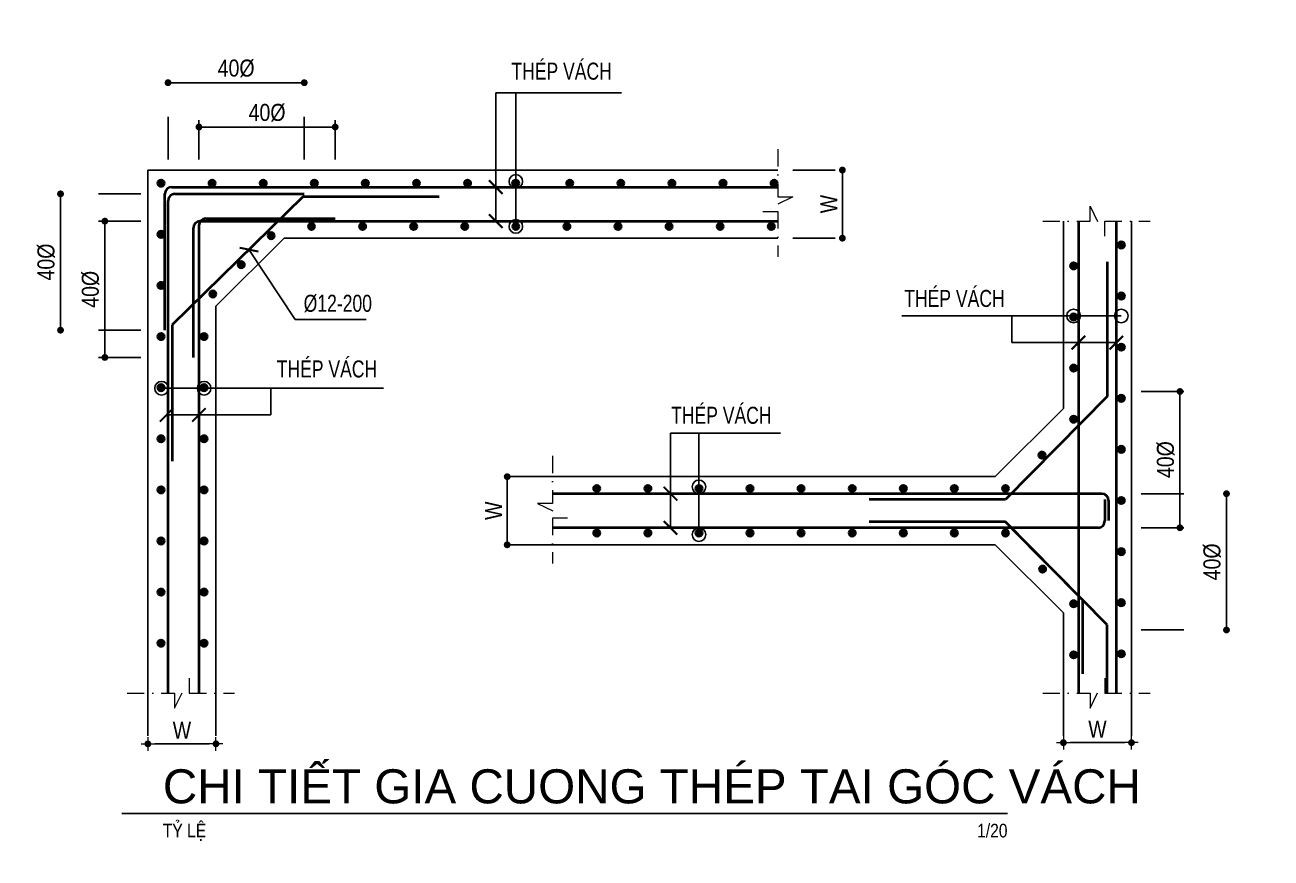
# Model space of a CAD drawing. Header units: millimetres. Extents: x -3021235 to -2791292, y 574414 to 656108.
# Drawn here: x -2989992 to -2986333, y 643182 to 645627 of the extents above; entities that cross this region are included whole.
import ezdxf
from ezdxf.enums import TextEntityAlignment as Align
from ezdxf.xclip import XClip

# ---------------------------------------------------------------- set-up
doc = ezdxf.new("R2010")
doc.units = ezdxf.units.MM
doc.header["$LTSCALE"] = 100
doc.header["$MEASUREMENT"] = 0
for name, pattern in [('A8-Chi tiet ramp doc$0$Grid Level$0$Center101', [13, 10, -1, 1, -1]), ('DASHDOT', [1, 0.5, -0.25, 0, -0.25]), ('HIDDEN5', [2.8375, 1.25, -1.5875])]:
    doc.linetypes.add(name, pattern=pattern)
doc.layers.get('0').update_dxf_attribs({"lineweight": 9})
doc.layers.get('Defpoints').update_dxf_attribs({"color": 254, "lineweight": 0})
for name, color, linetype, lineweight in [("'S_Concrete_Cont_2 Normal", 2, 'Continuous', 25), ("'S_General_Dim_1", 1, 'Continuous', 18), ("'S_General_Hatch_8", 252, 'Continuous', 9), ("'S_General_Text_2_Normal", 2, 'Continuous', 25), ("'S_Reinfor_Cont_3_Stirrup", 3, 'Continuous', 35), ("'S_Reinfor_Cont_4_Slab", 4, 'Continuous', 40), ('CHG_XX_Cot_Ham 1$0$Ap0311_H', 8, 'Continuous', 15), ('CHG_XX_Cot_Ham 2$0$NS-Pier-H2', 150, 'Continuous', 13), ('CHG_XX_Damsan_Ham 1$0$DGIONG', 4, 'Continuous', 13), ('CHG_XX_Damsan_Ham 2$0$CHG_XX_Damsan_Ham 2$0$DBAO', 3, 'Continuous', 13), ('CHG_XX_Damsan_Ham 2$0$HATCH', 154, 'Continuous', 9), ('X_General1D1_L', 1, 'DASHDOT', 18)]:
    doc.layers.add(name, color=color, linetype=linetype, lineweight=lineweight)
for name, color, linetype in [('A14-Chi Tiet Be Nuoc SH+PCCC$0$CHI TIET RAMP DOC$0$Title Line', 24, 'Continuous'), ('A14-Chi Tiet Be Nuoc SH+PCCC$0$CHI TIET RAMP DOC$0$Title Text', 1, 'Continuous'), ('A8-Chi tiet ramp doc$0$Grid Level$0$Podium Grid Line', 251, 'A8-Chi tiet ramp doc$0$Grid Level$0$Center101')]:
    doc.layers.add(name, color=color, linetype=linetype)
doc.styles.add('A14-Chi Tiet Be Nuoc SH+PCCC$0$CHI TIET RAMP DOC$0$VNI-HelveC', font='VHELVCN_0.TTF')
doc.styles.add('A14-Chi Tiet Be Nuoc SH+PCCC$0$CHI TIET RAMP DOC$0$VNI-HelveCB', font='VHELVCB_0.TTF')
doc.styles.add('ARIAL', font='ARIALN.TTF')
doc.styles.add('Arial_C', font='arial.ttf')
doc.styles.get("Standard").update_dxf_attribs({"font": 'arial.ttf'})
doc.dimstyles.new('RHE_20', dxfattribs={"dimscale": 20, "dimtxt": 2.5, "dimasz": 1, "dimexe": 0, "dimexo": 0, "dimgap": 0.75, "dimtad": 1, "dimdec": 0, "dimzin": 9, "dimdsep": 46, "dimtxsty": 'ARIAL', "dimblk1": 'DIMDOT', "dimblk2": 'DIMDOT', "dimsah": 1, "dimcen": 2, "dimdle": 3, "dimclre": 8, "dimclrt": 2, "dimadec": 0, "dimazin": 0, "dimtfac": 1, "dimtdec": 0, "dimtix": 1, "dimtmove": 2, "dimatfit": 3, "dimldrblk": 'DIMPIJL', "dimfxl": 1, "dimtvp": 1.8, "dimtolj": 1, "dimtzin": 0, "dimarcsym": 0})
doc.dimstyles.new('RHE_20$0', dxfattribs={"dimscale": 20, "dimtxt": 2.5, "dimasz": 1, "dimexe": 1, "dimexo": 0, "dimgap": 0.75, "dimtad": 1, "dimdec": 0, "dimrnd": 5, "dimzin": 9, "dimdsep": 46, "dimtxsty": 'Standard', "dimblk": 'DOT', "dimcen": 2, "dimdle": 3, "dimclre": 8, "dimclrt": 2, "dimadec": 0, "dimazin": 0, "dimtfac": 1, "dimtdec": 0, "dimtix": 1, "dimtmove": 1, "dimatfit": 3, "dimldrblk": 'DOT', "dimfxl": 1, "dimtvp": 1.8, "dimtolj": 1, "dimtzin": 0, "dimarcsym": 1})

# ---------------------------------------------------------------- blocks, each defined once
blk = doc.blocks.new('CHG_XX_Cot_Ham 2')
at = {"layer": 'CHG_XX_Cot_Ham 2$0$NS-Pier-H2'}
h = blk.add_hatch(color=256, dxfattribs=at)
h.dxf.hatch_style = 1
h.paths.add_polyline_path([(99639.2, 163400), (-10900, 163400), (-10900, 85450), (-300, 85450), (-300, 84050), (32350, 84050), (32350, -9000), (103575.5, -9000), (106050, -6022), (106050, 158254.3)])
h.paths.add_polyline_path([(99533.7, 163100), (105750, 158110.4), (105750, 90450), (105650, 90450), (105750, 90450), (105750, 13850), (105750, 13722.3), (105750, -5913.6), (103434.7, -8700), (93599.8, -8700), (93299.8, -8700), (32650, -8700), (32650, 84350), (0, 84350), (0, 85750), (-10600, 85750), (-10600, 163100), (93600, 163100)], flags=16)
blk = doc.blocks.new('CHG_XX_Damsan_Ham 2', base_point=(3089255.9, -609981))
at = {"layer": 'CHG_XX_Damsan_Ham 2$0$CHG_XX_Damsan_Ham 2$0$DBAO'}
blk.add_blockref('CHG_XX_Cot_Ham 2', (0, 0), dxfattribs=at)
at = {"layer": 'CHG_XX_Damsan_Ham 2$0$HATCH'}
blk.add_blockref('CHG_XX_Cot_Ham 2', (0, 0), dxfattribs=at)
blk = doc.blocks.new('_Dot')
at = {"color": 0, "linetype": 'ByBlock', "lineweight": -2}
blk.add_line((-0.5, 0), (-1, 0), dxfattribs=at)
at = {"color": 0, "linetype": 'ByBlock', "const_width": 0.5}
blk.add_lwpolyline([(-0.25, 0, 1), (0.25, 0, 1)], format="xyb", close=True, dxfattribs=at)
blk = doc.blocks.new('*D161')
at = {"layer": "'S_General_Dim_1", "color": 8, "linetype": 'HIDDEN5', "lineweight": -2, "transparency": 16777216}
for p, q in [((-2989572.1, 645231.7), (-2989572.1, 645477.2)), ((-2989172.1, 645231.7), (-2989172.1, 645477.2))]:
    blk.add_line(p, q, dxfattribs=at)
at = {"layer": "'S_General_Dim_1", "color": 0, "lineweight": -2, "transparency": 16777216}
blk.add_line((-2989552.1, 645457.2), (-2989192.1, 645457.2), dxfattribs=at)
at = {"layer": 'Defpoints', "color": 0, "transparency": 16777216}
for p in [(-2989172.1, 645457.2), (-2989572.1, 645231.7), (-2989172.1, 645231.7)]:
    blk.add_point(p, dxfattribs=at)
at = {"layer": "'S_General_Dim_1", "color": 0, "lineweight": -2, "transparency": 16777216, "xscale": 20, "yscale": 20, "zscale": 20, "rotation": 180}
blk.add_blockref('_Dot', (-2989572.1, 645457.2), dxfattribs=at)
at = {"layer": "'S_General_Dim_1", "color": 0, "lineweight": -2, "transparency": 16777216, "xscale": 20, "yscale": 20, "zscale": 20}
blk.add_blockref('_Dot', (-2989172.1, 645457.2), dxfattribs=at)
at = {"layer": "'S_General_Dim_1", "color": 2, "transparency": 16777216, "insert": (-2989372.1, 645499.2), "char_height": 50, "attachment_point": 5, "style": 'ARIAL'}
blk.add_mtext('\\A1;40%%C', dxfattribs=at)
blk = doc.blocks.new('*D162')
at = {"layer": "'S_General_Dim_1", "color": 8, "linetype": 'HIDDEN5', "lineweight": -2, "transparency": 16777216}
for p, q in [((-2989481.3, 645231.7), (-2989481.3, 645347.1)), ((-2989081.3, 645231.7), (-2989081.3, 645347.1))]:
    blk.add_line(p, q, dxfattribs=at)
at = {"layer": "'S_General_Dim_1", "color": 0, "lineweight": -2, "transparency": 16777216}
blk.add_line((-2989461.3, 645327.1), (-2989101.3, 645327.1), dxfattribs=at)
at = {"layer": 'Defpoints', "color": 0, "transparency": 16777216}
for p in [(-2989081.3, 645327.1), (-2989481.3, 645231.7), (-2989081.3, 645231.7)]:
    blk.add_point(p, dxfattribs=at)
at = {"layer": "'S_General_Dim_1", "color": 0, "lineweight": -2, "transparency": 16777216, "xscale": 20, "yscale": 20, "zscale": 20, "rotation": 180}
blk.add_blockref('_Dot', (-2989481.3, 645327.1), dxfattribs=at)
at = {"layer": "'S_General_Dim_1", "color": 0, "lineweight": -2, "transparency": 16777216, "xscale": 20, "yscale": 20, "zscale": 20}
blk.add_blockref('_Dot', (-2989081.3, 645327.1), dxfattribs=at)
at = {"layer": "'S_General_Dim_1", "color": 2, "transparency": 16777216, "insert": (-2989281.3, 645369), "char_height": 50, "attachment_point": 5, "style": 'ARIAL'}
blk.add_mtext('\\A1;40%%C', dxfattribs=at)
blk = doc.blocks.new('*D163')
at = {"layer": "'S_General_Dim_1", "color": 8, "linetype": 'HIDDEN5', "lineweight": -2, "transparency": 16777216}
for p, q in [((-2989651.7, 645130.8), (-2989907.8, 645130.8)), ((-2989651.7, 644730.8), (-2989907.8, 644730.8))]:
    blk.add_line(p, q, dxfattribs=at)
at = {"layer": "'S_General_Dim_1", "color": 0, "lineweight": -2, "transparency": 16777216}
blk.add_line((-2989887.8, 645110.8), (-2989887.8, 644750.8), dxfattribs=at)
at = {"layer": 'Defpoints', "color": 0, "transparency": 16777216}
for p in [(-2989651.7, 645130.8), (-2989887.8, 644730.8), (-2989651.7, 644730.8)]:
    blk.add_point(p, dxfattribs=at)
at = {"layer": "'S_General_Dim_1", "color": 0, "lineweight": -2, "transparency": 16777216, "xscale": 20, "yscale": 20, "zscale": 20}
for p, rotation in [((-2989887.8, 645130.8), 90), ((-2989887.8, 644730.8), 270)]:
    blk.add_blockref('_Dot', p, dxfattribs=dict(at, rotation=rotation))
at = {"layer": "'S_General_Dim_1", "color": 2, "transparency": 16777216, "insert": (-2989929.7, 644930.8), "char_height": 50, "attachment_point": 5, "rotation": 90, "style": 'ARIAL'}
blk.add_mtext('\\A1;40%%C', dxfattribs=at)
blk = doc.blocks.new('*D164')
at = {"layer": "'S_General_Dim_1", "color": 8, "linetype": 'HIDDEN5', "lineweight": -2, "transparency": 16777216}
for p, q in [((-2989651.7, 645050.8), (-2989777.6, 645050.8)), ((-2989651.7, 644650.8), (-2989777.6, 644650.8))]:
    blk.add_line(p, q, dxfattribs=at)
at = {"layer": "'S_General_Dim_1", "color": 0, "lineweight": -2, "transparency": 16777216}
blk.add_line((-2989757.6, 645030.8), (-2989757.6, 644670.8), dxfattribs=at)
at = {"layer": 'Defpoints', "color": 0, "transparency": 16777216}
for p in [(-2989651.7, 645050.8), (-2989757.6, 644650.8), (-2989651.7, 644650.8)]:
    blk.add_point(p, dxfattribs=at)
at = {"layer": "'S_General_Dim_1", "color": 0, "lineweight": -2, "transparency": 16777216, "xscale": 20, "yscale": 20, "zscale": 20}
for p, rotation in [((-2989757.6, 645050.8), 90), ((-2989757.6, 644650.8), 270)]:
    blk.add_blockref('_Dot', p, dxfattribs=dict(at, rotation=rotation))
at = {"layer": "'S_General_Dim_1", "color": 2, "transparency": 16777216, "insert": (-2989799.5, 644850.8), "char_height": 50, "attachment_point": 5, "rotation": 90, "style": 'ARIAL'}
blk.add_mtext('\\A1;40%%C', dxfattribs=at)
blk = doc.blocks.new('*D165')
at = {"layer": "'S_General_Dim_1", "color": 8, "linetype": 'HIDDEN5', "lineweight": -2, "transparency": 16777216}
for p, q in [((-2987738, 645200.8), (-2987572.1, 645200.8)), ((-2987738, 645000.8), (-2987572.1, 645000.8))]:
    blk.add_line(p, q, dxfattribs=at)
at = {"layer": "'S_General_Dim_1", "color": 0, "lineweight": -2, "transparency": 16777216}
blk.add_line((-2987592.1, 645020.8), (-2987592.1, 645180.8), dxfattribs=at)
at = {"layer": 'Defpoints', "color": 0, "transparency": 16777216}
for p in [(-2987738, 645200.8), (-2987592.1, 645200.8), (-2987738, 645000.8)]:
    blk.add_point(p, dxfattribs=at)
at = {"layer": "'S_General_Dim_1", "color": 0, "lineweight": -2, "transparency": 16777216, "xscale": 20, "yscale": 20, "zscale": 20}
for p, rotation in [((-2987592.1, 645200.8), 90), ((-2987592.1, 645000.8), 270)]:
    blk.add_blockref('_Dot', p, dxfattribs=dict(at, rotation=rotation))
at = {"layer": "'S_General_Dim_1", "color": 2, "transparency": 16777216, "insert": (-2987632.1, 645100.8), "char_height": 50, "attachment_point": 5, "rotation": 90, "style": 'ARIAL'}
blk.add_mtext('\\A1;W', dxfattribs=at)
blk = doc.blocks.new('DIMDOT')
for p, q in [((0, -1), (0, 1)), ((1, 0), (-1, 0))]:
    blk.add_line(p, q)
at = {"const_width": 0.5}
blk.add_lwpolyline([(-0.25, 0, 1), (0.25, 0, 1)], format="xyb", close=True, dxfattribs=at)
blk = doc.blocks.new('*D166')
at = {"layer": "'S_General_Dim_1", "color": 8, "linetype": 'HIDDEN5', "lineweight": -2, "transparency": 16777216}
for p, q in [((-2989631.3, 643665.3), (-2989631.3, 643516.7)), ((-2989431.3, 643665.3), (-2989431.3, 643516.7))]:
    blk.add_line(p, q, dxfattribs=at)
at = {"layer": "'S_General_Dim_1", "color": 0, "lineweight": -2, "transparency": 16777216}
blk.add_line((-2989451.3, 643516.7), (-2989611.3, 643516.7), dxfattribs=at)
at = {"layer": 'Defpoints', "color": 0, "transparency": 16777216}
for p in [(-2989631.3, 643665.3), (-2989431.3, 643665.3), (-2989631.3, 643516.7)]:
    blk.add_point(p, dxfattribs=at)
at = {"layer": "'S_General_Dim_1", "color": 0, "lineweight": -2, "transparency": 16777216, "xscale": 20, "yscale": 20, "zscale": 20, "rotation": 180}
blk.add_blockref('DIMDOT', (-2989631.3, 643516.7), dxfattribs=at)
at = {"layer": "'S_General_Dim_1", "color": 0, "lineweight": -2, "transparency": 16777216, "xscale": 20, "yscale": 20, "zscale": 20}
blk.add_blockref('DIMDOT', (-2989431.3, 643516.7), dxfattribs=at)
at = {"layer": "'S_General_Dim_1", "color": 2, "transparency": 16777216, "insert": (-2989531.3, 643556.7), "char_height": 50, "attachment_point": 5, "style": 'ARIAL'}
blk.add_mtext('\\A1;W', dxfattribs=at)
blk = doc.blocks.new('DIMPIJL')
at = {"linetype": 'ByBlock'}
blk.add_solid([(-2.5, 0.42), (-2.5, -0.42), (0, 0)], dxfattribs=at)
blk = doc.blocks.new('*D167')
at = {"layer": "'S_General_Dim_1", "color": 8, "linetype": 'HIDDEN5', "lineweight": -2, "transparency": 16777216}
for p, q in [((-2986943.2, 643665.3), (-2986943.2, 643520.2)), ((-2986743.2, 643665.3), (-2986743.2, 643520.2))]:
    blk.add_line(p, q, dxfattribs=at)
at = {"layer": "'S_General_Dim_1", "color": 0, "lineweight": -2, "transparency": 16777216}
blk.add_line((-2986763.2, 643520.2), (-2986923.2, 643520.2), dxfattribs=at)
at = {"layer": 'Defpoints', "color": 0, "transparency": 16777216}
for p in [(-2986943.2, 643665.3), (-2986743.2, 643665.3), (-2986943.2, 643520.2)]:
    blk.add_point(p, dxfattribs=at)
at = {"layer": "'S_General_Dim_1", "color": 0, "lineweight": -2, "transparency": 16777216, "xscale": 20, "yscale": 20, "zscale": 20, "rotation": 180}
blk.add_blockref('DIMDOT', (-2986943.2, 643520.2), dxfattribs=at)
at = {"layer": "'S_General_Dim_1", "color": 0, "lineweight": -2, "transparency": 16777216, "xscale": 20, "yscale": 20, "zscale": 20}
blk.add_blockref('DIMDOT', (-2986743.2, 643520.2), dxfattribs=at)
at = {"layer": "'S_General_Dim_1", "color": 2, "transparency": 16777216, "insert": (-2986843.2, 643560.2), "char_height": 50, "attachment_point": 5, "style": 'ARIAL'}
blk.add_mtext('\\A1;W', dxfattribs=at)
blk = doc.blocks.new('*D168')
at = {"layer": "'S_General_Dim_1", "color": 8, "linetype": 'HIDDEN5', "lineweight": -2, "transparency": 16777216}
for p, q in [((-2988443.2, 644300.9), (-2988596.2, 644300.9)), ((-2988443.2, 644100.9), (-2988596.2, 644100.9))]:
    blk.add_line(p, q, dxfattribs=at)
at = {"layer": "'S_General_Dim_1", "color": 0, "lineweight": -2, "transparency": 16777216}
blk.add_line((-2988576.2, 644120.9), (-2988576.2, 644280.9), dxfattribs=at)
at = {"layer": 'Defpoints', "color": 0, "transparency": 16777216}
for p in [(-2988576.2, 644300.9), (-2988443.2, 644300.9), (-2988443.2, 644100.9)]:
    blk.add_point(p, dxfattribs=at)
at = {"layer": "'S_General_Dim_1", "color": 0, "lineweight": -2, "transparency": 16777216, "xscale": 20, "yscale": 20, "zscale": 20}
for p, rotation in [((-2988576.2, 644300.9), 90), ((-2988576.2, 644100.9), 270)]:
    blk.add_blockref('_Dot', p, dxfattribs=dict(at, rotation=rotation))
at = {"layer": "'S_General_Dim_1", "color": 2, "transparency": 16777216, "insert": (-2988616.2, 644200.9), "char_height": 50, "attachment_point": 5, "rotation": 90, "style": 'ARIAL'}
blk.add_mtext('\\A1;W', dxfattribs=at)
blk = doc.blocks.new('*D169')
at = {"layer": "'S_General_Dim_1", "color": 8, "linetype": 'HIDDEN5', "lineweight": -2, "transparency": 16777216}
for p, q in [((-2986714.6, 644550.9), (-2986580.9, 644550.9)), ((-2986714.6, 644150.9), (-2986580.9, 644150.9))]:
    blk.add_line(p, q, dxfattribs=at)
at = {"layer": "'S_General_Dim_1", "color": 0, "lineweight": -2, "transparency": 16777216}
blk.add_line((-2986600.9, 644530.9), (-2986600.9, 644170.9), dxfattribs=at)
at = {"layer": 'Defpoints', "color": 0, "transparency": 16777216}
for p in [(-2986714.6, 644550.9), (-2986714.6, 644150.9), (-2986600.9, 644150.9)]:
    blk.add_point(p, dxfattribs=at)
at = {"layer": "'S_General_Dim_1", "color": 0, "lineweight": -2, "transparency": 16777216, "xscale": 20, "yscale": 20, "zscale": 20}
for p, rotation in [((-2986600.9, 644550.9), 90), ((-2986600.9, 644150.9), 270)]:
    blk.add_blockref('_Dot', p, dxfattribs=dict(at, rotation=rotation))
at = {"layer": "'S_General_Dim_1", "color": 2, "transparency": 16777216, "insert": (-2986642.8, 644350.9), "char_height": 50, "attachment_point": 5, "rotation": 90, "style": 'ARIAL'}
blk.add_mtext('\\A1;40%%C', dxfattribs=at)
blk = doc.blocks.new('*D170')
at = {"layer": "'S_General_Dim_1", "color": 8, "linetype": 'HIDDEN5', "lineweight": -2, "transparency": 16777216}
for p, q in [((-2986714.6, 644250.9), (-2986444.3, 644250.9)), ((-2986714.6, 643850.9), (-2986444.3, 643850.9))]:
    blk.add_line(p, q, dxfattribs=at)
at = {"layer": "'S_General_Dim_1", "color": 0, "lineweight": -2, "transparency": 16777216}
blk.add_line((-2986464.3, 644230.9), (-2986464.3, 643870.9), dxfattribs=at)
at = {"layer": 'Defpoints', "color": 0, "transparency": 16777216}
for p in [(-2986714.6, 644250.9), (-2986714.6, 643850.9), (-2986464.3, 643850.9)]:
    blk.add_point(p, dxfattribs=at)
at = {"layer": "'S_General_Dim_1", "color": 0, "lineweight": -2, "transparency": 16777216, "xscale": 20, "yscale": 20, "zscale": 20}
for p, rotation in [((-2986464.3, 644250.9), 90), ((-2986464.3, 643850.9), 270)]:
    blk.add_blockref('_Dot', p, dxfattribs=dict(at, rotation=rotation))
at = {"layer": "'S_General_Dim_1", "color": 2, "transparency": 16777216, "insert": (-2986506.2, 644050.9), "char_height": 50, "attachment_point": 5, "rotation": 90, "style": 'ARIAL'}
blk.add_mtext('\\A1;40%%C', dxfattribs=at)
blk = doc.blocks.new('*U171')
at = {"layer": 'A14-Chi Tiet Be Nuoc SH+PCCC$0$CHI TIET RAMP DOC$0$Title Line', "linetype": 'ByBlock', "lineweight": -2}
blk.add_line((6, 0), (136, 0), dxfattribs=at)
at = {"layer": 'A14-Chi Tiet Be Nuoc SH+PCCC$0$CHI TIET RAMP DOC$0$Title Text', "linetype": 'ByBlock', "lineweight": -2, "style": 'A14-Chi Tiet Be Nuoc SH+PCCC$0$CHI TIET RAMP DOC$0$VNI-HelveC'}
blk.add_text('TYÛ LEÄ', height=2, dxfattribs=at).set_placement((12, -1.5), align=Align.TOP_LEFT)
at = {"layer": 'A14-Chi Tiet Be Nuoc SH+PCCC$0$CHI TIET RAMP DOC$0$Title Text', "linetype": 'ByBlock', "lineweight": -2, "style": 'A14-Chi Tiet Be Nuoc SH+PCCC$0$CHI TIET RAMP DOC$0$VNI-HelveCB'}
blk.add_attdef('NAME', (12, 1.5), '', height=5, dxfattribs=at)
at = {"layer": 'A14-Chi Tiet Be Nuoc SH+PCCC$0$CHI TIET RAMP DOC$0$Title Text', "linetype": 'ByBlock', "lineweight": -2, "style": 'A14-Chi Tiet Be Nuoc SH+PCCC$0$CHI TIET RAMP DOC$0$VNI-HelveC'}
blk.add_attdef('SCALE', text='', height=2, dxfattribs=at).set_placement((136, -1.5), align=Align.TOP_RIGHT)
blk = doc.blocks.new('CHG_XX_Cot_Ham 1')
at = {"layer": 'CHG_XX_Cot_Ham 1$0$Ap0311_H'}
h = blk.add_hatch(color=256, dxfattribs=at)
h.dxf.hatch_style = 1
h.paths.add_polyline_path([(99639.2, 163400), (-10900, 163400), (-10900, 85450), (-300, 85450), (-300, 84050), (32350, 84050), (32350, -9000), (103575.5, -9000), (106050, -6022), (106050, 158254.3)])
h.paths.add_polyline_path([(99533.7, 163100), (105750, 158110.4), (105750, 90450), (105650, 90450), (105650, 90450), (105750, 90450), (105750, 13850), (105750, 13825.9), (105750, -5913.6), (103434.7, -8700), (93600, -8700), (32650, -8700), (32650, 84350), (0, 84350), (0, 85750), (-10600, 85750), (-10600, 163100), (93600, 163100)], flags=16)
blk = doc.blocks.new('CHG_XX_Damsan_Ham 1', base_point=(3089255.9, -609981))
at = {"layer": 'CHG_XX_Damsan_Ham 1$0$DGIONG'}
blk.add_blockref('CHG_XX_Cot_Ham 1', (0, 0), dxfattribs=at)

msp = doc.modelspace()

# ---------------------------------------------------------------- hatches: boundary and pattern name
at = {"layer": "'S_General_Hatch_8"}
for points in [[(-2989582.6, 645162.1, 1), (-2989602.6, 645162.1, 1)], [(-2989432.6, 645162.1, 1), (-2989452.6, 645162.1, 1)], [(-2989282.6, 645162.1, 1), (-2989302.6, 645162.1, 1)], [(-2989132.6, 645162.1, 1), (-2989152.6, 645162.1, 1)], [(-2988982.6, 645162.1, 1), (-2989002.6, 645162.1, 1)], [(-2988832.6, 645162.1, 1), (-2988852.6, 645162.1, 1)], [(-2988682.6, 645162.1, 1), (-2988702.6, 645162.1, 1)], [(-2988541.4, 645162.1, 1), (-2988561.4, 645162.1, 1)], [(-2988382.6, 645162.1, 1), (-2988402.6, 645162.1, 1)], [(-2988232.6, 645162.1, 1), (-2988252.6, 645162.1, 1)], [(-2988082.6, 645162.1, 1), (-2988102.6, 645162.1, 1)], [(-2987932.6, 645162.1, 1), (-2987952.6, 645162.1, 1)], [(-2987782.6, 645162.1, 1), (-2987802.6, 645162.1, 1)], [(-2989140.9, 645035.3, 1), (-2989160.9, 645035.3, 1)], [(-2988990.9, 645035.3, 1), (-2989010.9, 645035.3, 1)], [(-2988840.9, 645035.3, 1), (-2988860.9, 645035.3, 1)], [(-2988690.9, 645035.3, 1), (-2988710.9, 645035.3, 1)], [(-2988540.9, 645035.3, 1), (-2988560.9, 645035.3, 1)], [(-2988390.9, 645035.3, 1), (-2988410.9, 645035.3, 1)], [(-2988240.9, 645035.3, 1), (-2988260.9, 645035.3, 1)], [(-2988090.9, 645035.3, 1), (-2988110.9, 645035.3, 1)], [(-2987940.9, 645035.3, 1), (-2987960.9, 645035.3, 1)], [(-2987790.9, 645035.3, 1), (-2987810.9, 645035.3, 1)], [(-2989582.6, 645012.1, 1), (-2989602.6, 645012.1, 1)], [(-2989259.3, 645008, 1), (-2989279.3, 645008, 1)], [(-2986773.2, 644970.9, 1), (-2986773.2, 644990.9, 1)], [(-2989347.1, 644923, 1), (-2989367.1, 644923, 1)], [(-2986913.2, 644909.5, 1), (-2986913.2, 644929.5, 1)], [(-2989582.6, 644862.1, 1), (-2989602.6, 644862.1, 1)], [(-2989430.5, 644836.8, 1), (-2989450.5, 644836.8, 1)], [(-2986773.2, 644820.9, 1), (-2986773.2, 644840.9, 1)], [(-2986913.2, 644759.5, 1), (-2986913.2, 644779.5, 1)], [(-2989582.6, 644712.1, 1), (-2989602.6, 644712.1, 1)], [(-2989456.4, 644712, 1), (-2989476.4, 644712, 1)], [(-2986773.2, 644670.9, 1), (-2986773.2, 644690.9, 1)], [(-2986913.2, 644609.5, 1), (-2986913.2, 644629.5, 1)], [(-2989582.6, 644562.1, 1), (-2989602.6, 644562.1, 1)], [(-2989456.4, 644562, 1), (-2989476.4, 644562, 1)], [(-2986773.2, 644520.9, 1), (-2986773.2, 644540.9, 1)], [(-2986913.2, 644459.5, -1), (-2986913.2, 644479.5, -1)], [(-2989582.6, 644412.1, 1), (-2989602.6, 644412.1, 1)], [(-2989456.4, 644412, 1), (-2989476.4, 644412, 1)], [(-2986996, 644364.1, -1), (-2987016, 644364.1, -1)], [(-2986773.2, 644370.9, 1), (-2986773.2, 644390.9, 1)], [(-2989582.6, 644262.1, 1), (-2989602.6, 644262.1, 1)], [(-2989456.4, 644262, 1), (-2989476.4, 644262, 1)], [(-2988303.2, 644266.2, 1), (-2988323.2, 644266.2, 1)], [(-2988153.2, 644266.2, 1), (-2988173.2, 644266.2, 1)], [(-2988003.2, 644266.2, 1), (-2988023.2, 644266.2, 1)], [(-2987853.2, 644266.2, 1), (-2987873.2, 644266.2, 1)], [(-2987703.2, 644266.2, 1), (-2987723.2, 644266.2, 1)], [(-2987553.2, 644266.2, 1), (-2987573.2, 644266.2, 1)], [(-2987403.2, 644266.2, 1), (-2987423.2, 644266.2, 1)], [(-2987253.2, 644266.2, 1), (-2987273.2, 644266.2, 1)], [(-2987103.2, 644266.2, 1), (-2987123.2, 644266.2, 1)], [(-2986773.2, 644220.9, 1), (-2986773.2, 644240.9, 1)], [(-2989582.6, 644112.1, 1), (-2989602.6, 644112.1, 1)], [(-2989456.4, 644112, 1), (-2989476.4, 644112, 1)], [(-2988303.2, 644135.6, -1), (-2988323.2, 644135.6, -1)], [(-2988153.2, 644135.6, -1), (-2988173.2, 644135.6, -1)], [(-2988003.2, 644135.6, -1), (-2988023.2, 644135.6, -1)], [(-2987853.2, 644135.6, -1), (-2987873.2, 644135.6, -1)], [(-2987703.2, 644135.6, -1), (-2987723.2, 644135.6, -1)], [(-2987553.2, 644135.6, -1), (-2987573.2, 644135.6, -1)], [(-2987403.2, 644135.6, -1), (-2987423.2, 644135.6, -1)], [(-2987253.2, 644135.6, -1), (-2987273.2, 644135.6, -1)], [(-2987103.2, 644135.6, -1), (-2987123.2, 644135.6, -1)], [(-2986773.2, 644070.9, 1), (-2986773.2, 644090.9, 1)], [(-2986994.3, 644029.6, -1), (-2987014.3, 644029.6, -1)], [(-2989582.6, 643962.1, 1), (-2989602.6, 643962.1, 1)], [(-2989456.4, 643962, 1), (-2989476.4, 643962, 1)], [(-2986913.2, 643937.9, 1), (-2986913.2, 643917.9, 1)], [(-2986773.2, 643920.9, 1), (-2986773.2, 643940.9, 1)], [(-2989582.6, 643812.1, 1), (-2989602.6, 643812.1, 1)], [(-2989456.4, 643812, 1), (-2989476.4, 643812, 1)], [(-2986913.2, 643787.9, -1), (-2986913.2, 643767.9, -1)], [(-2986773.2, 643770.9, 1), (-2986773.2, 643790.9, 1)]]:
    msp.add_hatch(color=8, dxfattribs=at).paths.add_polyline_path(points)

# ---------------------------------------------------------------- linework, layer by layer
at = {"layer": "'S_Concrete_Cont_2 Normal"}
for p, q in [((-2989631.3, 643665.3), (-2989631.3, 645200.8)), ((-2989631.3, 645200.8), (-2987781.3, 645200.8)), ((-2986943.2, 644500.9), (-2986943.2, 645050.9)), ((-2986743.2, 645050.9), (-2986743.2, 643665.3)), ((-2989431.3, 644800.8), (-2989231.3, 645000.8)), ((-2989231.3, 645000.8), (-2987781.3, 645000.8)), ((-2989431.3, 644800.8), (-2989431.3, 643665.3)), ((-2987143.2, 644300.9), (-2986943.2, 644500.9)), ((-2987143.2, 644300.9), (-2988443.2, 644300.9)), ((-2987143.2, 644100.9), (-2988443.2, 644100.9)), ((-2987143.2, 644100.9), (-2986943.2, 643900.9)), ((-2986943.2, 643665.3), (-2986943.2, 643900.9))]:
    msp.add_line(p, q, dxfattribs=at)
at = {"layer": "'S_Reinfor_Cont_3_Stirrup", "color": 3}
for centre in [(-2989592.6, 645162.1), (-2989442.6, 645162.1), (-2989292.6, 645162.1), (-2989142.6, 645162.1), (-2988992.6, 645162.1), (-2988842.6, 645162.1), (-2988692.6, 645162.1), (-2988551.4, 645162.1), (-2988392.6, 645162.1), (-2988242.6, 645162.1), (-2988092.6, 645162.1), (-2987942.6, 645162.1), (-2987792.6, 645162.1), (-2989150.9, 645035.3), (-2989000.9, 645035.3), (-2988850.9, 645035.3), (-2988700.9, 645035.3), (-2988550.9, 645035.3), (-2988400.9, 645035.3), (-2988250.9, 645035.3), (-2988100.9, 645035.3), (-2987950.9, 645035.3), (-2987800.9, 645035.3), (-2989592.6, 645012.1), (-2989269.3, 645008), (-2986773.2, 644980.9), (-2989357.1, 644923), (-2986913.2, 644919.5), (-2989592.6, 644862.1), (-2989440.5, 644836.8), (-2986773.2, 644830.9), (-2986913.2, 644769.5), (-2989592.6, 644712.1), (-2989466.4, 644712), (-2986773.2, 644680.9), (-2986913.2, 644619.5), (-2989592.6, 644562.1), (-2989466.4, 644562), (-2986773.2, 644530.9), (-2986913.2, 644469.5), (-2989592.6, 644412.1), (-2989466.4, 644412), (-2987006, 644364.1), (-2986773.2, 644380.9), (-2989592.6, 644262.1), (-2989466.4, 644262), (-2988313.2, 644266.2), (-2988163.2, 644266.2), (-2988013.2, 644266.2), (-2987863.2, 644266.2), (-2987713.2, 644266.2), (-2987563.2, 644266.2), (-2987413.2, 644266.2), (-2987263.2, 644266.2), (-2987113.2, 644266.2), (-2986773.2, 644230.9), (-2989592.6, 644112.1), (-2989466.4, 644112), (-2988313.2, 644135.6), (-2988163.2, 644135.6), (-2988013.2, 644135.6), (-2987863.2, 644135.6), (-2987713.2, 644135.6), (-2987563.2, 644135.6), (-2987413.2, 644135.6), (-2987263.2, 644135.6), (-2987113.2, 644135.6), (-2986773.2, 644080.9), (-2987004.3, 644029.6), (-2989592.6, 643962.1), (-2989466.4, 643962), (-2986913.2, 643927.9), (-2986773.2, 643930.9), (-2989592.6, 643812.1), (-2989466.4, 643812), (-2986913.2, 643777.9), (-2986773.2, 643780.9)]:
    msp.add_circle(centre, 10, dxfattribs=at)
at = {"layer": "'S_Reinfor_Cont_4_Slab"}
for p, q in [((-2989561.3, 645150.8), (-2987781.3, 645150.8)), ((-2989581.3, 644730.8), (-2989581.3, 645130.8)), ((-2989572.1, 643665.3), (-2989572.1, 645110.8)), ((-2989176.1, 645122.2), (-2989559.9, 644746.3)), ((-2989552.1, 645130.8), (-2989172.1, 645130.8)), ((-2988776.1, 645122.2), (-2989176.1, 645122.2)), ((-2989497.7, 644650.8), (-2989497.7, 645030.8)), ((-2989481.3, 645038.1), (-2989481.3, 643665.3)), ((-2989477.7, 645050.8), (-2987781.3, 645050.8)), ((-2989461.3, 645058.1), (-2989081.3, 645058.1)), ((-2986899.2, 645050.9), (-2986899.2, 643665.3)), ((-2986787.9, 645050.9), (-2986787.9, 643665.3)), ((-2986814.5, 644931.1), (-2986814.5, 644536.2)), ((-2989559.9, 644746.3), (-2989559.9, 644346.3)), ((-2986814.5, 644536.2), (-2987113.1, 644233.9)), ((-2986830.5, 644250.9), (-2988443.2, 644250.9)), ((-2987113.1, 644233.9), (-2987513.1, 644233.9)), ((-2986821.5, 644234.1), (-2986821.5, 644170.9)), ((-2986810.5, 644230.9), (-2986810.5, 644172.1)), ((-2986841.5, 644150.9), (-2988443.2, 644150.9)), ((-2987113.1, 644167.9), (-2987513.1, 644167.9)), ((-2986814.5, 643865.6), (-2987113.1, 644167.9)), ((-2986814.5, 643665.3), (-2986814.5, 643865.6))]:
    msp.add_line(p, q, dxfattribs=at)
msp.add_lwpolyline([(-2986886.5, 643722.6), (-2986886.5, 643938.5), (-2987096.3, 644150.9)], dxfattribs=at)
for centre, start, end in [((-2989561.3, 645130.8), 90, 180), ((-2989552.1, 645110.8), 90, 180), ((-2989477.7, 645030.8), 90, 180), ((-2989461.3, 645038.1), 90, 180), ((-2986830.5, 644230.9), 0, 90), ((-2986841.5, 644170.9), 270, 0)]:
    msp.add_arc(centre, 20, start, end, dxfattribs=at)
at = {"layer": 'X_General1D1_L'}
for points in [[(-2987781.3, 645261.6), (-2987781.3, 645122.6), (-2987737.3, 645122.6), (-2987825.3, 645079), (-2987781.3, 645079), (-2987781.3, 644946.1)], [(-2987003.9, 645050.9), (-2986864.9, 645050.9), (-2986864.9, 645094.9), (-2986821.4, 645006.9), (-2986821.4, 645050.9), (-2986688.4, 645050.9)], [(-2988443.2, 644361.6), (-2988443.2, 644222.6), (-2988487.1, 644222.6), (-2988399.2, 644179.1), (-2988443.2, 644179.1), (-2988443.2, 644046.2)], [(-2989692.1, 643665.3), (-2989553.1, 643665.3), (-2989553.1, 643621.3), (-2989509.6, 643709.3), (-2989509.6, 643665.3), (-2989376.6, 643665.3)], [(-2987003.9, 643665.3), (-2986864.9, 643665.3), (-2986864.9, 643621.3), (-2986821.4, 643709.3), (-2986821.4, 643665.3), (-2986688.4, 643665.3)]]:
    msp.add_lwpolyline(points, dxfattribs=at)

# ---------------------------------------------------------------- block references
at = {"layer": "'S_General_Text_2_Normal"}
ref = msp.add_blockref('*U171', (-2989827.3, 643312), dxfattribs=dict(at, xscale=20, yscale=20, zscale=20))
ref.add_attrib('NAME', 'CHI TIẾT GIA CUONG THÉP TAI GÓC VÁCH', (-2989587.3, 643342), dxfattribs={"layer": 'A14-Chi Tiet Be Nuoc SH+PCCC$0$CHI TIET RAMP DOC$0$Title Text', "linetype": 'ByBlock', "lineweight": -2, "height": 100, "style": 'Arial_C'})
ref.add_attrib('SCALE', '1/20', dxfattribs={"layer": 'A14-Chi Tiet Be Nuoc SH+PCCC$0$CHI TIET RAMP DOC$0$Title Text', "linetype": 'ByBlock', "lineweight": -2, "height": 40, "style": 'A14-Chi Tiet Be Nuoc SH+PCCC$0$CHI TIET RAMP DOC$0$VNI-HelveC'}).set_placement((-2987107.3, 643282), align=Align.TOP_RIGHT)
at = {"layer": 'A8-Chi tiet ramp doc$0$Grid Level$0$Podium Grid Line'}
ref = msp.add_blockref('CHG_XX_Damsan_Ham 2', (45737.8, -98770.6), dxfattribs=at)
XClip(ref).set_block_clipping_path([(93137.2532517398, 75145.4415100714), (106717.2152070859, 128458.8479890045)])
ref = msp.add_blockref('CHG_XX_Damsan_Ham 1', (62941.5, -98770.6), dxfattribs=at)
XClip(ref).set_block_clipping_path([(93170.3433262068, 75208.4113567047), (106650.0424245549, 128471.1150953922)])

# ---------------------------------------------------------------- texts
at = {"layer": "'S_General_Text_2_Normal", "style": 'ARIAL', "width": 0.9}
for s, p in [('THÉP VÁCH', (-2988564, 645466)), ('THÉP VÁCH', (-2987410.5, 644799)), ('%%C12-200', (-2989173.9, 644784.7)), ('THÉP VÁCH', (-2989253, 644592)), ('THÉP VÁCH', (-2988095, 644456))]:
    msp.add_text(s, height=50, dxfattribs=at).set_placement(p)

# ---------------------------------------------------------------- dimensions: what is measured, and where the dimension line sits
at = {"layer": "'S_General_Dim_1"}
dim = msp.add_linear_dim(base=(-2989172.1, 645457.2), p1=(-2989572.1, 645231.7), p2=(-2989172.1, 645231.7), text='40%%C', dimstyle='RHE_20$0', override={"dimtxsty": 'ARIAL'}, dxfattribs=at)
dim.commit()
dim.dimension.update_dxf_attribs({"geometry": '*D161', "text_midpoint": (-2989372.1, 645499.2)})
dim = msp.add_linear_dim(base=(-2989081.3, 645327.1), p1=(-2989481.3, 645231.7), p2=(-2989081.3, 645231.7), text='40%%C', dimstyle='RHE_20$0', override={"dimtxsty": 'ARIAL'}, dxfattribs=at)
dim.commit()
dim.dimension.update_dxf_attribs({"geometry": '*D162', "text_midpoint": (-2989281.3, 645327.1), "dimtype": 160})
for base, p1, p2, angle, text, override, picture, middle in [((-2987592.1, 645200.8), (-2987738, 645000.8), (-2987738, 645200.8), 90, 'W', {"dimtxsty": 'ARIAL'}, '*D165', (-2987632.1, 645100.8)), ((-2989887.8, 644730.8), (-2989651.7, 645130.8), (-2989651.7, 644730.8), 270, '40%%C', {"dimtxsty": 'ARIAL'}, '*D163', (-2989929.7, 644930.8)), ((-2989757.6, 644650.8), (-2989651.7, 645050.8), (-2989651.7, 644650.8), 270, '40%%C', {"dimtxsty": 'ARIAL'}, '*D164', (-2989799.5, 644850.8)), ((-2986600.9, 644150.9), (-2986714.6, 644550.9), (-2986714.6, 644150.9), 90, '40%%C', {"dimtxsty": 'ARIAL'}, '*D169', (-2986642.8, 644350.9)), ((-2988576.2, 644300.9), (-2988443.2, 644100.9), (-2988443.2, 644300.9), 90, 'W', {"dimtxsty": 'ARIAL'}, '*D168', (-2988616.2, 644200.9)), ((-2986464.3, 643850.9), (-2986714.6, 644250.9), (-2986714.6, 643850.9), 90, '40%%C', {"dimtxsty": 'ARIAL'}, '*D170', (-2986506.2, 644050.9)), ((-2989631.3, 643516.7), (-2989431.3, 643665.3), (-2989631.3, 643665.3), 180, 'W', {"dimexe": 0, "dimrnd": 0, "dimtxsty": 'ARIAL', "dimblk1": 'DIMDOT', "dimblk2": 'DIMDOT', "dimsah": 1, "dimtmove": 2, "dimldrblk": 'DIMPIJL', "dimarcsym": 0}, '*D166', (-2989531.3, 643556.7)), ((-2986943.2, 643520.2), (-2986743.2, 643665.3), (-2986943.2, 643665.3), 180, 'W', {"dimexe": 0, "dimrnd": 0, "dimtxsty": 'ARIAL', "dimblk1": 'DIMDOT', "dimblk2": 'DIMDOT', "dimsah": 1, "dimtmove": 2, "dimldrblk": 'DIMPIJL', "dimarcsym": 0}, '*D167', (-2986843.2, 643560.2))]:
    dim = msp.add_linear_dim(base=base, p1=p1, p2=p2, angle=angle, text=text, dimstyle='RHE_20$0', override=override, dxfattribs=at)
    dim.commit()
    dim.dimension.update_dxf_attribs({"geometry": picture, "text_midpoint": middle})

# ---------------------------------------------------------------- leaders
for points, override in [([(-2988610, 645050.8), (-2988610, 645427.8), (-2988240.2, 645427.8)], {"dimasz": 2, "dimtxsty": 'ARIAL', "dimse1": 1, "dimse2": 1, "dimldrblk": 'ArchTick'}), ([(-2988610, 645150.8), (-2988610, 645427.8), (-2988240.2, 645427.8)], {"dimasz": 2, "dimtxsty": 'ARIAL', "dimse1": 1, "dimse2": 1, "dimldrblk": 'ArchTick'}), ([(-2988550.9, 645167.6), (-2988550.9, 645427.8), (-2988248.1, 645427.8)], {"dimasz": 2, "dimtxsty": 'ARIAL', "dimse1": 1, "dimse2": 1, "dimldrblk": 'Origin'}), ([(-2988550.9, 645035.3), (-2988550.9, 645427.8), (-2988248.1, 645427.8)], {"dimasz": 2, "dimtxsty": 'ARIAL', "dimse1": 1, "dimse2": 1, "dimldrblk": 'Origin'}), ([(-2989334.4, 644967.2), (-2989198.8, 644761.7), (-2988990.8, 644761.7)], {"dimasz": 2, "dimtxsty": 'ARIAL', "dimse1": 1, "dimse2": 1, "dimldrblk": 'ArchTick'}), ([(-2986913.2, 644772.5), (-2987418, 644772.5)], {"dimasz": 2, "dimtxsty": 'ARIAL', "dimse1": 1, "dimse2": 1, "dimldrblk": 'Origin'}), ([(-2986773.2, 644772.5), (-2987278, 644772.5)], {"dimasz": 2, "dimtxsty": 'ARIAL', "dimse1": 1, "dimse2": 1, "dimldrblk": 'Origin'}), ([(-2986787.9, 644694.2), (-2987094.3, 644694.2), (-2987094.3, 644772.5)], {"dimasz": 2, "dimtxsty": 'ARIAL', "dimse1": 1, "dimse2": 1, "dimldrblk": 'ArchTick'}), ([(-2986899.2, 644694.2), (-2987094.3, 644694.2), (-2987094.3, 644772.5)], {"dimasz": 2, "dimtxsty": 'ARIAL', "dimse1": 1, "dimse2": 1, "dimldrblk": 'ArchTick'}), ([(-2989591, 644560.4), (-2988940.6, 644560.4)], {"dimasz": 2, "dimtxsty": 'ARIAL', "dimse1": 1, "dimse2": 1, "dimldrblk": 'Origin'}), ([(-2989576.3, 644482.1), (-2989269.8, 644482.1), (-2989269.8, 644560.4)], {"dimasz": 2, "dimtxsty": 'ARIAL', "dimse1": 1, "dimse2": 1, "dimldrblk": 'ArchTick'}), ([(-2989481.3, 644482.1), (-2989269.8, 644482.1), (-2989269.8, 644560.4)], {"dimasz": 2, "dimtxsty": 'ARIAL', "dimse1": 1, "dimse2": 1, "dimldrblk": 'ArchTick'}), ([(-2989466, 644560.4), (-2988939.1, 644560.4)], {"dimasz": 2, "dimtxsty": 'ARIAL', "dimse1": 1, "dimse2": 1, "dimldrblk": 'Origin'}), ([(-2988096.7, 644150.9), (-2988096.7, 644428.3), (-2987774.2, 644428.3)], {"dimasz": 2, "dimtxsty": 'ARIAL', "dimse1": 1, "dimse2": 1, "dimldrblk": 'ArchTick'}), ([(-2988096.7, 644250.9), (-2988096.7, 644428.3), (-2987774.2, 644428.3)], {"dimasz": 2, "dimtxsty": 'ARIAL', "dimse1": 1, "dimse2": 1, "dimldrblk": 'ArchTick'}), ([(-2988013.2, 644270.9), (-2988013.2, 644428.3), (-2987791.8, 644428.3)], {"dimasz": 2, "dimtxsty": 'ARIAL', "dimse1": 1, "dimse2": 1, "dimldrblk": 'Origin'}), ([(-2988013.2, 644130.9), (-2988013.2, 644428.3), (-2987791.8, 644428.3)], {"dimasz": 2, "dimtxsty": 'ARIAL', "dimse1": 1, "dimse2": 1, "dimldrblk": 'Origin'})]:
    msp.add_leader(points, dimstyle='RHE_20', override=override, dxfattribs=at)

doc.saveas('drawing.dxf')
